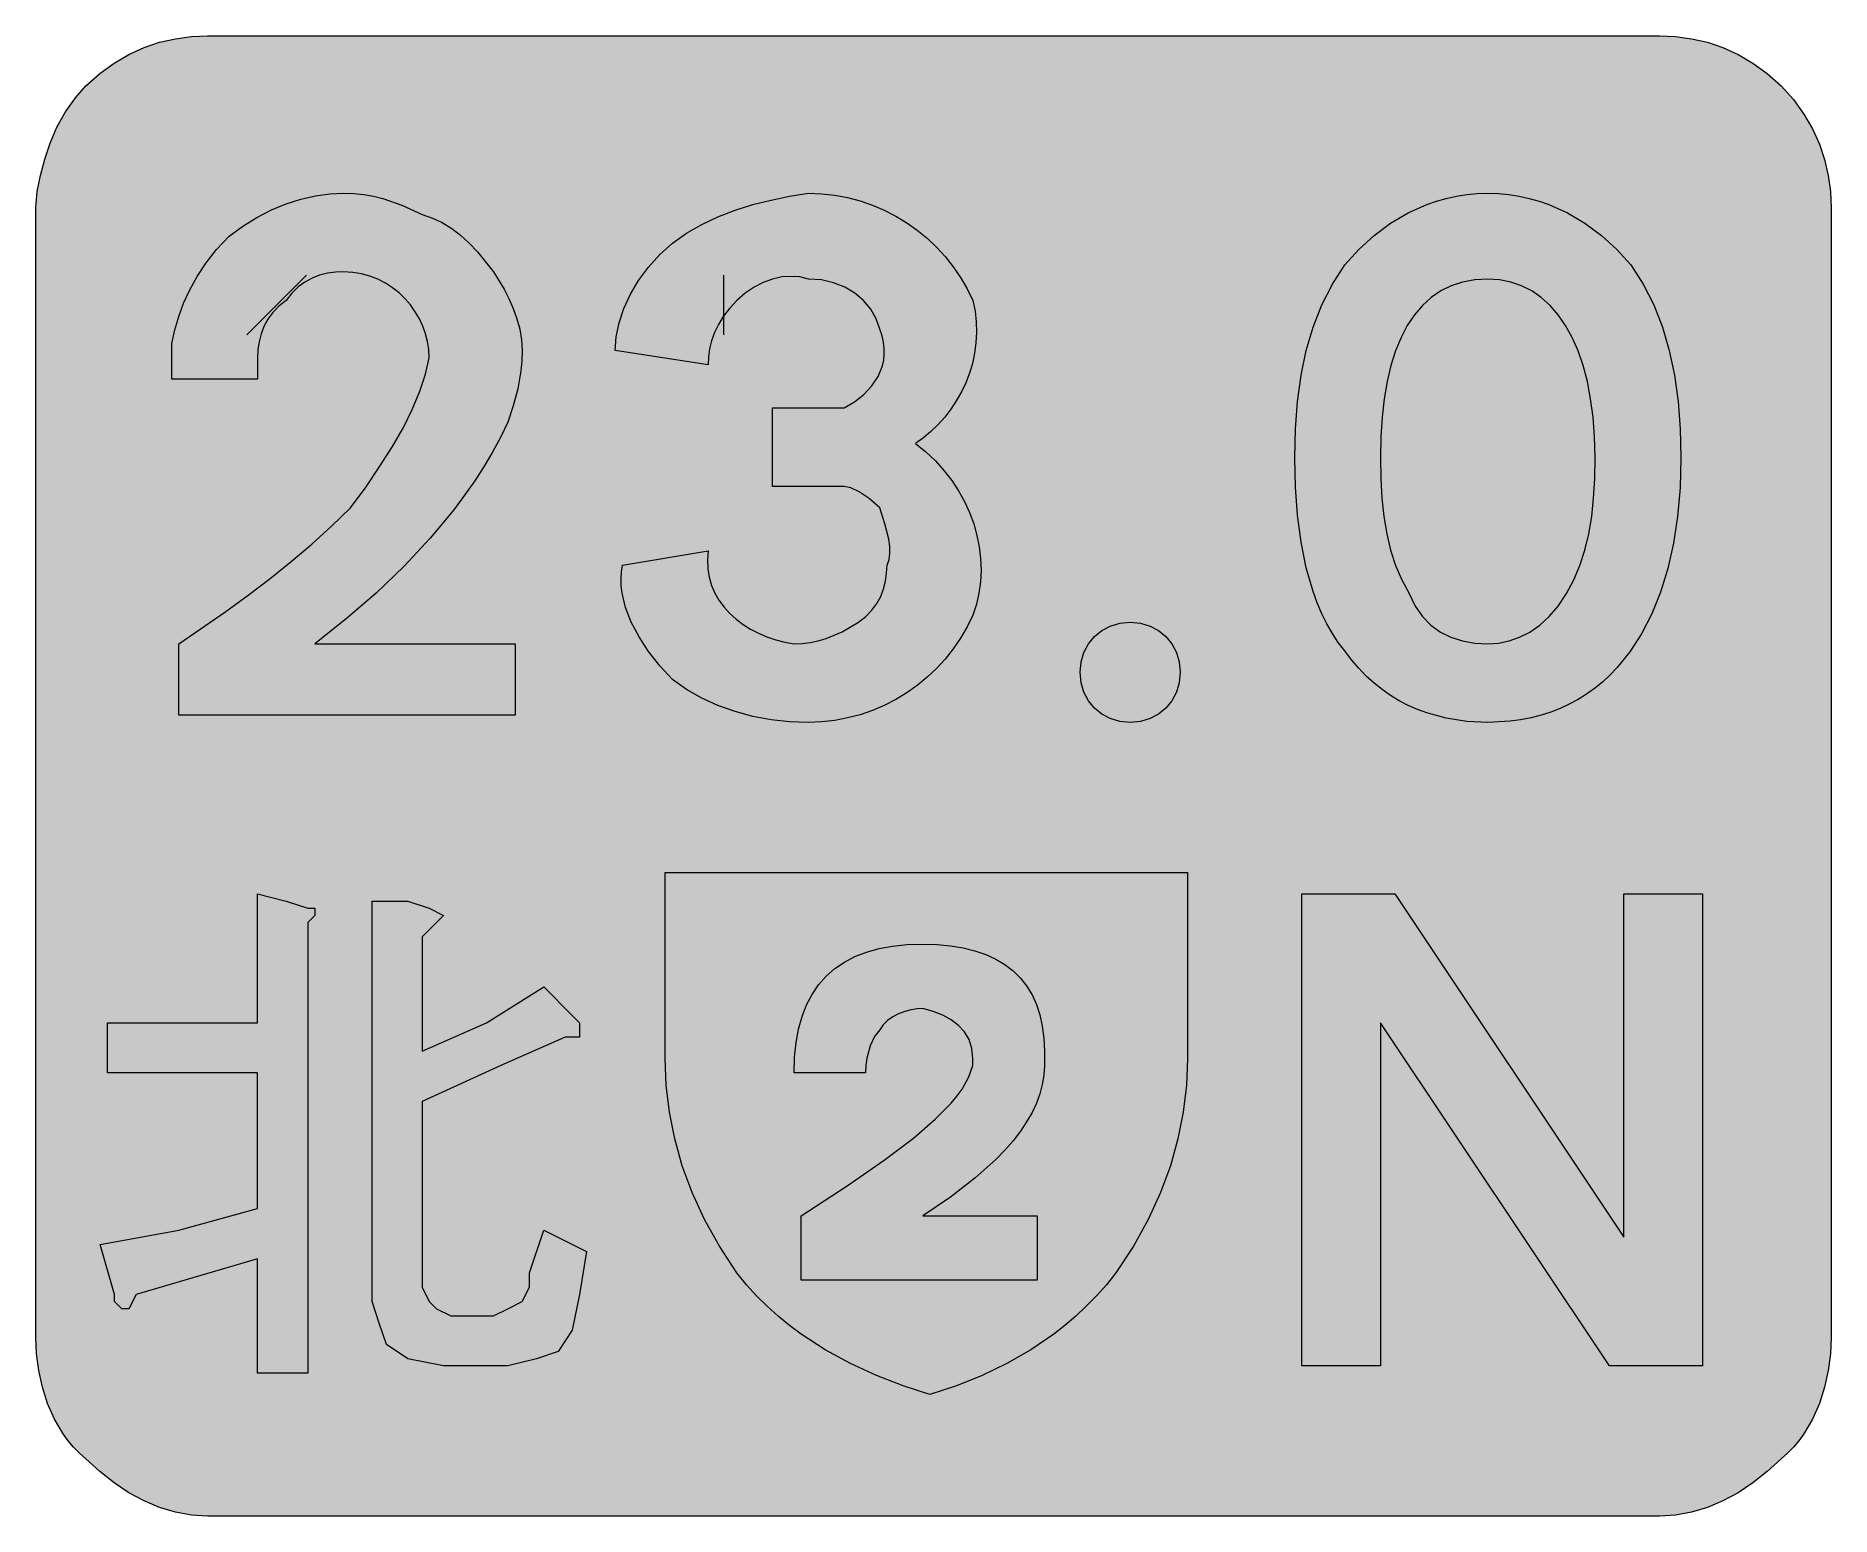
# Model space of a CAD drawing. Header units: metres. Extents: x 133 to 434, y 12 to 260.
import ezdxf

# ---------------------------------------------------------------- set-up
doc = ezdxf.new("R2010")
doc.units = ezdxf.units.M
for name, color, linetype, true_color in [('FILL_BLACK_000000', 7, 'Continuous', 0x000000), ('FILL_BLUE_0000FF', 7, 'Continuous', 0x0000ff), ('FILL_WHITE_FFFFFF', 7, 'Continuous', 0xffffff), ('FILL_YELLOW_FFFF00', 7, 'Continuous', 0xffff00), ('STROKE_WHITE_FFFFFF', 7, 'Continuous', 0xffffff)]:
    doc.layers.add(name, color=color, linetype=linetype, true_color=true_color)

msp = doc.modelspace()

# ---------------------------------------------------------------- hatches: boundary and pattern name
at = {"layer": 'FILL_BLACK_000000', "true_color": 0x000000}
h = msp.add_hatch(color=7, dxfattribs=at)
h.dxf.hatch_style = 1
h.paths.add_polyline_path([(301.05, 62.16), (301.05, 51.36), (261.45, 51.36), (261.45, 62.16), (269.18, 67.18), (275.4, 71.5), (280.27, 75.2), (283.95, 78.36), (286.62, 81.07), (287.63, 82.29), (288.45, 83.42), (289.6, 85.49), (290.25, 87.36), (290.25, 88.56), (290.09, 90.25), (289.61, 91.73), (288.86, 93.01), (287.85, 94.11), (286.62, 95.04), (285.19, 95.82), (283.59, 96.45), (281.85, 96.96), (280.9, 96.9), (279.88, 96.73), (278.83, 96.45), (277.8, 96.06), (276.82, 95.55), (275.94, 94.93), (275.21, 94.2), (274.65, 93.36), (273.77, 92.23), (273, 90.66), (272.46, 88.63), (272.3, 87.45), (272.25, 86.16), (260.25, 86.16), (260.33, 88.78), (260.59, 91.22), (261.01, 93.5), (261.6, 95.61), (262.36, 97.55), (263.29, 99.32), (264.38, 100.93), (265.65, 102.36), (267.08, 103.63), (268.69, 104.72), (270.46, 105.65), (272.4, 106.41), (274.51, 107), (276.79, 107.42), (279.23, 107.68), (281.85, 107.76), (284.25, 107.69), (286.52, 107.48), (288.63, 107.13), (290.61, 106.63), (292.43, 106), (294.11, 105.23), (295.63, 104.31), (297, 103.26), (298.22, 102.06), (299.28, 100.73), (300.18, 99.25), (300.92, 97.63), (301.5, 95.88), (301.91, 93.98), (302.17, 91.94), (302.25, 89.76), (302.25, 88.56), (302.25, 87.36), (302.17, 85.78), (301.91, 84.21), (301.5, 82.63), (300.92, 81.06), (300.18, 79.48), (299.28, 77.91), (298.22, 76.33), (297, 74.76), (295.63, 73.18), (294.11, 71.61), (290.61, 68.46), (286.52, 65.31), (281.85, 62.16), (301.05, 62.16)])
at = {"layer": 'FILL_BLUE_0000FF', "true_color": 0x0000ff}
h = msp.add_hatch(color=7, dxfattribs=at)
h.dxf.hatch_style = 1
h.paths.add_polyline_path([(405.45, 260.16), (408.15, 260.05), (410.83, 259.69), (413.49, 259.08), (416.1, 258.21), (418.66, 257.05), (421.14, 255.6), (423.55, 253.84), (425.85, 251.76), (427.93, 249.46), (429.69, 247.05), (431.14, 244.57), (432.3, 242.01), (433.17, 239.4), (433.78, 236.74), (434.14, 234.06), (434.25, 231.36), (434.25, 41.76), (434.14, 39.01), (433.78, 36.21), (433.17, 33.41), (432.3, 30.66), (431.14, 28.03), (429.69, 25.56), (428.85, 24.41), (427.93, 23.32), (426.93, 22.3), (425.85, 21.36), (423.55, 19.22), (421.14, 17.33), (418.66, 15.69), (416.1, 14.31), (413.49, 13.22), (410.83, 12.42), (408.15, 11.93), (405.45, 11.76), (161.85, 11.76), (159.15, 11.93), (156.47, 12.42), (153.81, 13.22), (151.2, 14.31), (148.64, 15.69), (146.16, 17.33), (143.75, 19.22), (141.45, 21.36), (140.37, 22.3), (139.37, 23.32), (138.45, 24.41), (137.61, 25.56), (136.16, 28.03), (135, 30.66), (134.13, 33.41), (133.52, 36.21), (133.16, 39.01), (133.05, 41.76), (133.05, 231.36), (133.26, 234.06), (133.8, 236.76), (134.57, 239.46), (135.45, 242.16), (136.56, 244.84), (138, 247.41), (139.67, 249.75), (141.45, 251.76), (143.75, 253.84), (146.16, 255.6), (148.64, 257.05), (151.2, 258.21), (153.81, 259.08), (156.47, 259.69), (159.15, 260.05), (161.85, 260.16), (405.45, 260.16)])
at = {"layer": 'FILL_WHITE_FFFFFF', "true_color": 0xffffff}
h = msp.add_hatch(color=7, dxfattribs=at)
h.dxf.hatch_style = 1
h.paths.add_polyline_path([(155.85, 202.56), (155.85, 208.56), (156.36, 210.81), (157.01, 213.06), (157.83, 215.31), (158.85, 217.56), (160.09, 219.81), (161.59, 222.06), (163.36, 224.31), (165.45, 226.56), (167.75, 228.25), (170.14, 229.71), (172.58, 230.95), (175.05, 231.96), (177.52, 232.75), (179.96, 233.31), (182.35, 233.65), (184.65, 233.76), (186.4, 233.7), (188.06, 233.53), (189.67, 233.25), (191.25, 232.86), (194.44, 231.73), (197.85, 230.16), (199.6, 229.6), (201.24, 228.83), (202.81, 227.86), (204.3, 226.71), (205.74, 225.39), (207.13, 223.92), (209.85, 220.56), (211.61, 217.65), (212.42, 216.07), (213.15, 214.41), (213.76, 212.7), (214.24, 210.94), (214.54, 209.16), (214.65, 207.36), (214.6, 205.61), (214.44, 203.97), (213.9, 200.91), (213.13, 198.08), (212.25, 195.36), (211.06, 192.89), (209.73, 190.41), (208.27, 187.95), (206.68, 185.5), (204.98, 183.06), (203.16, 180.64), (199.2, 175.86), (194.85, 171.2), (190.14, 166.67), (185.13, 162.32), (179.85, 158.16), (213.45, 158.16), (213.45, 146.16), (157.05, 146.16), (157.05, 158.16), (164.93, 163.58), (168.69, 166.32), (172.35, 169.11), (175.89, 171.95), (179.33, 174.87), (182.64, 177.86), (185.85, 180.96), (188.44, 184.5), (190.78, 187.93), (192.87, 191.25), (194.7, 194.46), (196.24, 197.55), (197.49, 200.53), (198.43, 203.4), (199.05, 206.16), (198.98, 207.51), (198.78, 208.85), (198.44, 210.16), (197.98, 211.45), (197.4, 212.69), (196.71, 213.88), (195.91, 215.01), (195, 216.06), (194, 217.03), (192.9, 217.9), (191.71, 218.67), (190.44, 219.32), (189.1, 219.85), (187.68, 220.24), (186.2, 220.48), (184.65, 220.56), (183.3, 220.5), (181.97, 220.32), (180.66, 219.99), (179.4, 219.51), (178.19, 218.86), (177.06, 218.03), (176, 217), (175.05, 215.76), (173.81, 214.81), (172.78, 213.75), (171.95, 212.62), (171.3, 211.41), (170.82, 210.15), (170.49, 208.84), (170.31, 207.51), (170.25, 206.16), (170.25, 202.56), (155.85, 202.56)])
h = msp.add_hatch(color=7, dxfattribs=at)
h.dxf.hatch_style = 1
h.paths.add_polyline_path([(256.65, 184.56), (256.65, 197.76), (266.25, 197.76), (267.45, 197.76), (268.65, 197.76), (270.38, 198.77), (271.95, 199.99), (273.29, 201.41), (274.35, 203.01), (275.07, 204.78), (275.29, 205.72), (275.4, 206.7), (275.4, 207.72), (275.28, 208.77), (275.03, 209.85), (274.65, 210.96), (274.04, 212.7), (273.11, 214.3), (271.91, 215.73), (270.45, 216.96), (268.77, 217.97), (266.89, 218.72), (264.84, 219.2), (262.65, 219.36), (261.25, 219.7), (259.76, 219.81), (258.22, 219.7), (256.65, 219.36), (255.08, 218.8), (253.54, 218.01), (252.05, 217), (250.65, 215.76), (249.41, 214.41), (248.38, 213.06), (247.55, 211.71), (246.9, 210.36), (246.42, 209.01), (246.09, 207.66), (245.91, 206.31), (245.85, 204.96), (230.25, 207.36), (230.42, 209.66), (230.91, 212.03), (231.71, 214.43), (232.8, 216.81), (234.18, 219.14), (235.82, 221.37), (237.71, 223.45), (239.85, 225.36), (242.21, 227.05), (244.76, 228.53), (247.49, 229.81), (250.35, 230.91), (253.33, 231.84), (256.39, 232.62), (259.5, 233.25), (262.65, 233.76), (264.88, 233.68), (267.08, 233.43), (269.24, 233.02), (271.35, 232.47), (273.4, 231.76), (275.39, 230.91), (277.31, 229.93), (279.15, 228.81), (280.91, 227.57), (282.57, 226.2), (284.14, 224.72), (285.6, 223.13), (286.95, 221.43), (288.18, 219.63), (289.28, 217.74), (290.25, 215.76), (290.62, 213.96), (290.82, 212.17), (290.87, 210.39), (290.78, 208.63), (290.54, 206.91), (290.17, 205.21), (289.67, 203.56), (289.05, 201.96), (288.32, 200.41), (287.48, 198.93), (286.55, 197.52), (285.53, 196.18), (284.42, 194.93), (283.23, 193.78), (281.97, 192.72), (280.65, 191.76), (282.38, 190.36), (283.97, 188.85), (285.41, 187.25), (286.71, 185.57), (287.86, 183.82), (288.86, 182.01), (289.7, 180.16), (290.4, 178.26), (290.94, 176.34), (291.33, 174.39), (291.55, 172.44), (291.62, 170.5), (291.52, 168.57), (291.26, 166.66), (290.84, 164.79), (290.25, 162.96), (289.28, 160.98), (288.18, 159.09), (286.95, 157.29), (285.6, 155.59), (284.14, 154), (282.57, 152.52), (280.91, 151.15), (279.15, 149.91), (277.31, 148.79), (275.39, 147.81), (273.4, 146.96), (271.35, 146.25), (269.24, 145.7), (267.08, 145.29), (264.88, 145.04), (262.65, 144.96), (259.5, 145.07), (256.39, 145.41), (253.33, 145.97), (250.35, 146.76), (247.49, 147.77), (244.76, 149.01), (242.21, 150.47), (239.85, 152.16), (237.72, 154.46), (235.84, 156.85), (234.24, 159.29), (232.95, 161.76), (232, 164.23), (231.41, 166.67), (231.27, 167.87), (231.22, 169.06), (231.28, 170.22), (231.45, 171.36), (245.85, 173.76), (245.72, 172.21), (245.78, 170.73), (246.01, 169.3), (246.41, 167.95), (246.97, 166.66), (247.66, 165.45), (248.5, 164.31), (249.45, 163.26), (250.52, 162.29), (251.69, 161.41), (252.95, 160.62), (254.29, 159.92), (255.7, 159.33), (257.17, 158.83), (258.69, 158.44), (260.25, 158.16), (261.6, 158.22), (262.95, 158.38), (264.3, 158.67), (265.65, 159.06), (267, 159.57), (268.35, 160.18), (271.05, 161.76), (272.29, 162.71), (273.32, 163.77), (274.15, 164.9), (274.8, 166.11), (275.28, 167.37), (275.61, 168.68), (275.79, 170.01), (275.85, 171.36), (276.19, 172.31), (276.34, 173.37), (276.31, 174.5), (276.15, 175.71), (275.51, 178.28), (274.65, 180.96), (272.87, 182.53), (271.2, 183.66), (269.76, 184.33), (268.65, 184.56), (256.65, 184.56)])
h = msp.add_hatch(color=7, dxfattribs=at)
h.dxf.hatch_style = 1
h.paths.add_polyline_path([(344.72, 198.81), (345.33, 203.2), (346.2, 207.36), (347.36, 211.3), (348.81, 215.01), (350.57, 218.5), (352.65, 221.76), (355.01, 224.34), (357.58, 226.67), (360.35, 228.72), (363.3, 230.46), (366.42, 231.86), (368.04, 232.43), (369.69, 232.9), (371.38, 233.27), (373.11, 233.54), (374.86, 233.7), (376.65, 233.76), (378.44, 233.7), (380.19, 233.54), (381.92, 233.27), (383.61, 232.9), (385.26, 232.43), (386.88, 231.86), (390, 230.46), (392.95, 228.72), (395.72, 226.67), (398.29, 224.34), (400.65, 221.76), (402.73, 218.5), (404.49, 215.01), (405.94, 211.3), (407.1, 207.36), (407.97, 203.2), (408.58, 198.81), (408.94, 194.2), (409.05, 189.36), (408.91, 184.31), (408.49, 179.53), (407.81, 175.01), (406.86, 170.78), (405.64, 166.83), (404.18, 163.18), (402.46, 159.84), (400.5, 156.81), (398.3, 154.1), (397.11, 152.88), (395.87, 151.73), (394.56, 150.67), (393.2, 149.7), (391.79, 148.81), (390.32, 148.02), (388.79, 147.31), (387.22, 146.69), (385.58, 146.17), (383.9, 145.74), (382.16, 145.4), (380.38, 145.16), (376.65, 144.96), (373.11, 145.13), (369.69, 145.65), (366.42, 146.54), (364.84, 147.13), (363.3, 147.81), (361.8, 148.59), (360.35, 149.47), (358.94, 150.45), (357.58, 151.54), (356.27, 152.73), (355.01, 154.03), (353.8, 155.44), (352.65, 156.96), (351.57, 158.37), (350.57, 159.88), (349.65, 161.49), (348.81, 163.2), (348.04, 165.01), (347.36, 166.9), (346.2, 170.91), (345.33, 175.21), (344.72, 179.74), (344.36, 184.47), (344.25, 189.36), (344.36, 194.2), (344.72, 198.81)])
h.paths.add_polyline_path([(380.23, 158.63), (381.99, 159.24), (383.7, 160.11), (385.36, 161.27), (386.94, 162.72), (388.45, 164.48), (389.85, 166.56), (391.09, 168.87), (392.12, 171.3), (392.95, 173.88), (393.6, 176.61), (394.08, 179.51), (394.41, 182.59), (394.59, 185.87), (394.65, 189.36), (394.57, 192.86), (394.32, 196.16), (393.91, 199.26), (393.36, 202.15), (392.65, 204.83), (391.8, 207.29), (390.82, 209.54), (389.7, 211.56), (388.46, 213.36), (387.09, 214.93), (385.61, 216.27), (384.02, 217.37), (382.32, 218.24), (380.52, 218.86), (378.63, 219.23), (376.65, 219.36), (374.47, 219.23), (372.43, 218.86), (370.53, 218.24), (368.78, 217.37), (367.16, 216.27), (365.68, 214.93), (364.35, 213.36), (363.15, 211.56), (362.1, 209.54), (361.18, 207.29), (360.41, 204.83), (359.78, 202.15), (359.28, 199.26), (358.93, 196.16), (358.72, 192.86), (358.65, 189.36), (358.71, 185.87), (358.89, 182.59), (359.22, 179.51), (359.7, 176.61), (360.35, 173.88), (361.18, 171.3), (362.21, 168.87), (363.45, 166.56), (364.46, 164.48), (365.68, 162.72), (367.1, 161.27), (368.7, 160.11), (370.47, 159.24), (372.39, 158.63), (374.46, 158.27), (376.65, 158.16), (378.45, 158.27), (380.23, 158.63)], flags=16)
h = msp.add_hatch(color=7, dxfattribs=at)
h.dxf.hatch_style = 1
h.paths.add_polyline_path([(324.89, 151.62), (324.41, 150.02), (323.66, 148.59), (322.65, 147.36), (321.42, 146.35), (319.99, 145.6), (318.39, 145.12), (316.65, 144.96), (314.91, 145.12), (313.31, 145.6), (311.88, 146.35), (310.65, 147.36), (309.64, 148.59), (308.89, 150.02), (308.41, 151.62), (308.25, 153.36), (308.41, 155.1), (308.89, 156.7), (309.64, 158.13), (310.65, 159.36), (311.88, 160.37), (313.31, 161.12), (314.91, 161.6), (316.65, 161.76), (318.39, 161.6), (319.99, 161.12), (321.42, 160.37), (322.65, 159.36), (323.66, 158.13), (324.41, 156.7), (324.89, 155.1), (325.05, 153.36), (324.89, 151.62)])
h = msp.add_hatch(color=7, dxfattribs=at)
h.dxf.hatch_style = 1
h.paths.add_polyline_path([(170.25, 94.56), (170.25, 116.16), (175.05, 114.96), (178.65, 113.76), (179.85, 113.76), (179.85, 112.56), (178.65, 111.36), (178.65, 35.76), (170.25, 35.76), (170.25, 54.96), (149.85, 48.96), (148.65, 46.56), (147.45, 46.56), (146.25, 47.76), (146.25, 48.96), (143.85, 57.36), (157.05, 59.76), (170.25, 63.36), (170.25, 86.16), (145.05, 86.16), (145.05, 94.56), (170.25, 94.56)])
h = msp.add_hatch(color=7, dxfattribs=at)
h.dxf.hatch_style = 1
h.paths.add_polyline_path([(195.45, 114.96), (199.05, 113.76), (201.45, 112.56), (200.25, 111.36), (197.85, 108.96), (197.85, 89.76), (208.65, 94.56), (218.25, 100.56), (223.05, 95.76), (224.25, 94.56), (224.25, 92.16), (223.05, 92.16), (221.85, 92.16), (211.05, 87.36), (197.85, 81.36), (197.85, 52.56), (197.85, 50.16), (199.05, 47.76), (200.25, 46.56), (202.65, 45.36), (209.85, 45.36), (212.25, 46.56), (214.65, 47.76), (215.85, 50.16), (215.85, 52.56), (218.25, 59.76), (225.45, 56.16), (224.25, 48.96), (223.05, 42.96), (220.65, 39.36), (217.05, 38.16), (212.25, 36.96), (201.45, 36.96), (195.45, 38.16), (191.85, 40.56), (190.65, 44.16), (189.45, 47.76), (189.45, 114.96), (195.45, 114.96)])
h = msp.add_hatch(color=7, dxfattribs=at)
h.dxf.hatch_style = 1
h.paths.add_polyline_path([(358.65, 94.56), (358.65, 36.96), (345.45, 36.96), (345.45, 116.16), (361.05, 116.16), (399.45, 58.56), (399.45, 116.16), (412.65, 116.16), (412.65, 36.96), (397.05, 36.96), (358.65, 94.56)])
at = {"layer": 'FILL_YELLOW_FFFF00', "true_color": 0xffff00}
h = msp.add_hatch(color=7, dxfattribs=at)
h.dxf.hatch_style = 1
h.paths.add_polyline_path([(278.56, 33.63), (274.11, 35.35), (269.74, 37.35), (265.5, 39.66), (261.43, 42.31), (259.47, 43.77), (257.57, 45.32), (255.73, 46.98), (253.96, 48.73), (252.27, 50.59), (250.65, 52.56), (247.72, 57.06), (245.23, 61.56), (243.16, 66.06), (241.5, 70.56), (240.23, 75.06), (239.34, 79.56), (238.82, 84.06), (238.65, 88.56), (238.65, 119.76), (326.25, 119.76), (326.25, 88.56), (326.08, 84.06), (325.56, 79.56), (324.67, 75.06), (323.4, 70.56), (321.74, 66.06), (319.67, 61.56), (317.18, 57.06), (314.25, 52.56), (312.65, 50.59), (310.99, 48.73), (309.28, 46.98), (307.52, 45.32), (305.71, 43.77), (303.85, 42.31), (300, 39.66), (295.98, 37.35), (291.81, 35.35), (287.49, 33.63), (283.05, 32.16), (278.56, 33.63)])

# ---------------------------------------------------------------- linework, layer by layer
at = {"layer": 'FILL_BLACK_000000', "lineweight": 0, "true_color": 0x000000}
msp.add_lwpolyline([(301.05, 62.16), (301.05, 51.36), (261.45, 51.36), (261.45, 62.16), (269.18, 67.18), (275.4, 71.5), (280.27, 75.2), (283.95, 78.36), (286.62, 81.07), (287.63, 82.29), (288.45, 83.42), (289.6, 85.49), (290.25, 87.36), (290.25, 88.56), (290.09, 90.25), (289.61, 91.73), (288.86, 93.01), (287.85, 94.11), (286.62, 95.04), (285.19, 95.82), (283.59, 96.45), (281.85, 96.96), (280.9, 96.9), (279.88, 96.73), (278.83, 96.45), (277.8, 96.06), (276.82, 95.55), (275.94, 94.93), (275.21, 94.2), (274.65, 93.36), (273.77, 92.23), (273, 90.66), (272.46, 88.63), (272.3, 87.45), (272.25, 86.16), (260.25, 86.16), (260.33, 88.78), (260.59, 91.22), (261.01, 93.5), (261.6, 95.61), (262.36, 97.55), (263.29, 99.32), (264.38, 100.93), (265.65, 102.36), (267.08, 103.63), (268.69, 104.72), (270.46, 105.65), (272.4, 106.41), (274.51, 107), (276.79, 107.42), (279.23, 107.68), (281.85, 107.76), (284.25, 107.69), (286.52, 107.48), (288.63, 107.13), (290.61, 106.63), (292.43, 106), (294.11, 105.23), (295.63, 104.31), (297, 103.26), (298.22, 102.06), (299.28, 100.73), (300.18, 99.25), (300.92, 97.63), (301.5, 95.88), (301.91, 93.98), (302.17, 91.94), (302.25, 89.76), (302.25, 88.56), (302.25, 87.36), (302.17, 85.78), (301.91, 84.21), (301.5, 82.63), (300.92, 81.06), (300.18, 79.48), (299.28, 77.91), (298.22, 76.33), (297, 74.76), (295.63, 73.18), (294.11, 71.61), (290.61, 68.46), (286.52, 65.31), (281.85, 62.16)], close=True, dxfattribs=at)
at = {"layer": 'FILL_BLUE_0000FF', "lineweight": 0, "true_color": 0x0000ff}
msp.add_lwpolyline([(405.45, 260.16), (408.15, 260.05), (410.83, 259.69), (413.49, 259.08), (416.1, 258.21), (418.66, 257.05), (421.14, 255.6), (423.55, 253.84), (425.85, 251.76), (427.93, 249.46), (429.69, 247.05), (431.14, 244.57), (432.3, 242.01), (433.17, 239.4), (433.78, 236.74), (434.14, 234.06), (434.25, 231.36), (434.25, 41.76), (434.14, 39.01), (433.78, 36.21), (433.17, 33.41), (432.3, 30.66), (431.14, 28.03), (429.69, 25.56), (428.85, 24.41), (427.93, 23.32), (426.93, 22.3), (425.85, 21.36), (423.55, 19.22), (421.14, 17.33), (418.66, 15.69), (416.1, 14.31), (413.49, 13.22), (410.83, 12.42), (408.15, 11.93), (405.45, 11.76), (161.85, 11.76), (159.15, 11.93), (156.47, 12.42), (153.81, 13.22), (151.2, 14.31), (148.64, 15.69), (146.16, 17.33), (143.75, 19.22), (141.45, 21.36), (140.37, 22.3), (139.37, 23.32), (138.45, 24.41), (137.61, 25.56), (136.16, 28.03), (135, 30.66), (134.13, 33.41), (133.52, 36.21), (133.16, 39.01), (133.05, 41.76), (133.05, 231.36), (133.26, 234.06), (133.8, 236.76), (134.57, 239.46), (135.45, 242.16), (136.56, 244.84), (138, 247.41), (139.67, 249.75), (141.45, 251.76), (143.75, 253.84), (146.16, 255.6), (148.64, 257.05), (151.2, 258.21), (153.81, 259.08), (156.47, 259.69), (159.15, 260.05), (161.85, 260.16)], close=True, dxfattribs=at)
at = {"layer": 'FILL_WHITE_FFFFFF', "lineweight": 0, "true_color": 0xffffff}
for points in [[(155.85, 202.56), (155.85, 208.56), (156.36, 210.81), (157.01, 213.06), (157.83, 215.31), (158.85, 217.56), (160.09, 219.81), (161.59, 222.06), (163.36, 224.31), (165.45, 226.56), (167.75, 228.25), (170.14, 229.71), (172.58, 230.95), (175.05, 231.96), (177.52, 232.75), (179.96, 233.31), (182.35, 233.65), (184.65, 233.76), (186.4, 233.7), (188.06, 233.53), (189.67, 233.25), (191.25, 232.86), (194.44, 231.73), (197.85, 230.16), (199.6, 229.6), (201.24, 228.83), (202.81, 227.86), (204.3, 226.71), (205.74, 225.39), (207.13, 223.92), (209.85, 220.56), (211.61, 217.65), (212.42, 216.07), (213.15, 214.41), (213.76, 212.7), (214.24, 210.94), (214.54, 209.16), (214.65, 207.36), (214.6, 205.61), (214.44, 203.97), (213.9, 200.91), (213.13, 198.08), (212.25, 195.36), (211.06, 192.89), (209.73, 190.41), (208.27, 187.95), (206.68, 185.5), (204.98, 183.06), (203.16, 180.64), (199.2, 175.86), (194.85, 171.2), (190.14, 166.67), (185.13, 162.32), (179.85, 158.16), (213.45, 158.16), (213.45, 146.16), (157.05, 146.16), (157.05, 158.16), (164.93, 163.58), (168.69, 166.32), (172.35, 169.11), (175.89, 171.95), (179.33, 174.87), (182.64, 177.86), (185.85, 180.96), (188.44, 184.5), (190.78, 187.93), (192.87, 191.25), (194.7, 194.46), (196.24, 197.55), (197.49, 200.53), (198.43, 203.4), (199.05, 206.16), (198.98, 207.51), (198.78, 208.85), (198.44, 210.16), (197.98, 211.45), (197.4, 212.69), (196.71, 213.88), (195.91, 215.01), (195, 216.06), (194, 217.03), (192.9, 217.9), (191.71, 218.67), (190.44, 219.32), (189.1, 219.85), (187.68, 220.24), (186.2, 220.48), (184.65, 220.56), (183.3, 220.5), (181.97, 220.32), (180.66, 219.99), (179.4, 219.51), (178.19, 218.86), (177.06, 218.03), (176, 217), (175.05, 215.76), (173.81, 214.81), (172.78, 213.75), (171.95, 212.62), (171.3, 211.41), (170.82, 210.15), (170.49, 208.84), (170.31, 207.51), (170.25, 206.16), (170.25, 202.56)], [(256.65, 184.56), (256.65, 197.76), (266.25, 197.76), (267.45, 197.76), (268.65, 197.76), (270.38, 198.77), (271.95, 199.99), (273.29, 201.41), (274.35, 203.01), (275.07, 204.78), (275.29, 205.72), (275.4, 206.7), (275.4, 207.72), (275.28, 208.77), (275.03, 209.85), (274.65, 210.96), (274.04, 212.7), (273.11, 214.3), (271.91, 215.73), (270.45, 216.96), (268.77, 217.97), (266.89, 218.72), (264.84, 219.2), (262.65, 219.36), (261.25, 219.7), (259.76, 219.81), (258.22, 219.7), (256.65, 219.36), (255.08, 218.8), (253.54, 218.01), (252.05, 217), (250.65, 215.76), (249.41, 214.41), (248.38, 213.06), (247.55, 211.71), (246.9, 210.36), (246.42, 209.01), (246.09, 207.66), (245.91, 206.31), (245.85, 204.96), (230.25, 207.36), (230.42, 209.66), (230.91, 212.03), (231.71, 214.43), (232.8, 216.81), (234.18, 219.14), (235.82, 221.37), (237.71, 223.45), (239.85, 225.36), (242.21, 227.05), (244.76, 228.53), (247.49, 229.81), (250.35, 230.91), (253.33, 231.84), (256.39, 232.62), (259.5, 233.25), (262.65, 233.76), (264.88, 233.68), (267.08, 233.43), (269.24, 233.02), (271.35, 232.47), (273.4, 231.76), (275.39, 230.91), (277.31, 229.93), (279.15, 228.81), (280.91, 227.57), (282.57, 226.2), (284.14, 224.72), (285.6, 223.13), (286.95, 221.43), (288.18, 219.63), (289.28, 217.74), (290.25, 215.76), (290.62, 213.96), (290.82, 212.17), (290.87, 210.39), (290.78, 208.63), (290.54, 206.91), (290.17, 205.21), (289.67, 203.56), (289.05, 201.96), (288.32, 200.41), (287.48, 198.93), (286.55, 197.52), (285.53, 196.18), (284.42, 194.93), (283.23, 193.78), (281.97, 192.72), (280.65, 191.76), (282.38, 190.36), (283.97, 188.85), (285.41, 187.25), (286.71, 185.57), (287.86, 183.82), (288.86, 182.01), (289.7, 180.16), (290.4, 178.26), (290.94, 176.34), (291.33, 174.39), (291.55, 172.44), (291.62, 170.5), (291.52, 168.57), (291.26, 166.66), (290.84, 164.79), (290.25, 162.96), (289.28, 160.98), (288.18, 159.09), (286.95, 157.29), (285.6, 155.59), (284.14, 154), (282.57, 152.52), (280.91, 151.15), (279.15, 149.91), (277.31, 148.79), (275.39, 147.81), (273.4, 146.96), (271.35, 146.25), (269.24, 145.7), (267.08, 145.29), (264.88, 145.04), (262.65, 144.96), (259.5, 145.07), (256.39, 145.41), (253.33, 145.97), (250.35, 146.76), (247.49, 147.77), (244.76, 149.01), (242.21, 150.47), (239.85, 152.16), (237.72, 154.46), (235.84, 156.85), (234.24, 159.29), (232.95, 161.76), (232, 164.23), (231.41, 166.67), (231.27, 167.87), (231.22, 169.06), (231.28, 170.22), (231.45, 171.36), (245.85, 173.76), (245.72, 172.21), (245.78, 170.73), (246.01, 169.3), (246.41, 167.95), (246.97, 166.66), (247.66, 165.45), (248.5, 164.31), (249.45, 163.26), (250.52, 162.29), (251.69, 161.41), (252.95, 160.62), (254.29, 159.92), (255.7, 159.33), (257.17, 158.83), (258.69, 158.44), (260.25, 158.16), (261.6, 158.22), (262.95, 158.38), (264.3, 158.67), (265.65, 159.06), (267, 159.57), (268.35, 160.18), (271.05, 161.76), (272.29, 162.71), (273.32, 163.77), (274.15, 164.9), (274.8, 166.11), (275.28, 167.37), (275.61, 168.68), (275.79, 170.01), (275.85, 171.36), (276.19, 172.31), (276.34, 173.37), (276.31, 174.5), (276.15, 175.71), (275.51, 178.28), (274.65, 180.96), (272.87, 182.53), (271.2, 183.66), (269.76, 184.33), (268.65, 184.56)], [(344.72, 198.81), (345.33, 203.2), (346.2, 207.36), (347.36, 211.3), (348.81, 215.01), (350.57, 218.5), (352.65, 221.76), (355.01, 224.34), (357.58, 226.67), (360.35, 228.72), (363.3, 230.46), (366.42, 231.86), (368.04, 232.43), (369.69, 232.9), (371.38, 233.27), (373.11, 233.54), (374.86, 233.7), (376.65, 233.76), (378.44, 233.7), (380.19, 233.54), (381.92, 233.27), (383.61, 232.9), (385.26, 232.43), (386.88, 231.86), (390, 230.46), (392.95, 228.72), (395.72, 226.67), (398.29, 224.34), (400.65, 221.76), (402.73, 218.5), (404.49, 215.01), (405.94, 211.3), (407.1, 207.36), (407.97, 203.2), (408.58, 198.81), (408.94, 194.2), (409.05, 189.36), (408.91, 184.31), (408.49, 179.53), (407.81, 175.01), (406.86, 170.78), (405.64, 166.83), (404.18, 163.18), (402.46, 159.84), (400.5, 156.81), (398.3, 154.1), (397.11, 152.88), (395.87, 151.73), (394.56, 150.67), (393.2, 149.7), (391.79, 148.81), (390.32, 148.02), (388.79, 147.31), (387.22, 146.69), (385.58, 146.17), (383.9, 145.74), (382.16, 145.4), (380.38, 145.16), (376.65, 144.96), (373.11, 145.13), (369.69, 145.65), (366.42, 146.54), (364.84, 147.13), (363.3, 147.81), (361.8, 148.59), (360.35, 149.47), (358.94, 150.45), (357.58, 151.54), (356.27, 152.73), (355.01, 154.03), (353.8, 155.44), (352.65, 156.96), (351.57, 158.37), (350.57, 159.88), (349.65, 161.49), (348.81, 163.2), (348.04, 165.01), (347.36, 166.9), (346.2, 170.91), (345.33, 175.21), (344.72, 179.74), (344.36, 184.47), (344.25, 189.36), (344.36, 194.2)], [(380.23, 158.63), (381.99, 159.24), (383.7, 160.11), (385.36, 161.27), (386.94, 162.72), (388.45, 164.48), (389.85, 166.56), (391.09, 168.87), (392.12, 171.3), (392.95, 173.88), (393.6, 176.61), (394.08, 179.51), (394.41, 182.59), (394.59, 185.87), (394.65, 189.36), (394.57, 192.86), (394.32, 196.16), (393.91, 199.26), (393.36, 202.15), (392.65, 204.83), (391.8, 207.29), (390.82, 209.54), (389.7, 211.56), (388.46, 213.36), (387.09, 214.93), (385.61, 216.27), (384.02, 217.37), (382.32, 218.24), (380.52, 218.86), (378.63, 219.23), (376.65, 219.36), (374.47, 219.23), (372.43, 218.86), (370.53, 218.24), (368.78, 217.37), (367.16, 216.27), (365.68, 214.93), (364.35, 213.36), (363.15, 211.56), (362.1, 209.54), (361.18, 207.29), (360.41, 204.83), (359.78, 202.15), (359.28, 199.26), (358.93, 196.16), (358.72, 192.86), (358.65, 189.36), (358.71, 185.87), (358.89, 182.59), (359.22, 179.51), (359.7, 176.61), (360.35, 173.88), (361.18, 171.3), (362.21, 168.87), (363.45, 166.56), (364.46, 164.48), (365.68, 162.72), (367.1, 161.27), (368.7, 160.11), (370.47, 159.24), (372.39, 158.63), (374.46, 158.27), (376.65, 158.16), (378.45, 158.27)], [(324.89, 151.62), (324.41, 150.02), (323.66, 148.59), (322.65, 147.36), (321.42, 146.35), (319.99, 145.6), (318.39, 145.12), (316.65, 144.96), (314.91, 145.12), (313.31, 145.6), (311.88, 146.35), (310.65, 147.36), (309.64, 148.59), (308.89, 150.02), (308.41, 151.62), (308.25, 153.36), (308.41, 155.1), (308.89, 156.7), (309.64, 158.13), (310.65, 159.36), (311.88, 160.37), (313.31, 161.12), (314.91, 161.6), (316.65, 161.76), (318.39, 161.6), (319.99, 161.12), (321.42, 160.37), (322.65, 159.36), (323.66, 158.13), (324.41, 156.7), (324.89, 155.1), (325.05, 153.36)], [(170.25, 94.56), (170.25, 116.16), (175.05, 114.96), (178.65, 113.76), (179.85, 113.76), (179.85, 112.56), (178.65, 111.36), (178.65, 35.76), (170.25, 35.76), (170.25, 54.96), (149.85, 48.96), (148.65, 46.56), (147.45, 46.56), (146.25, 47.76), (146.25, 48.96), (143.85, 57.36), (157.05, 59.76), (170.25, 63.36), (170.25, 86.16), (145.05, 86.16), (145.05, 94.56)], [(195.45, 114.96), (199.05, 113.76), (201.45, 112.56), (200.25, 111.36), (197.85, 108.96), (197.85, 89.76), (208.65, 94.56), (218.25, 100.56), (223.05, 95.76), (224.25, 94.56), (224.25, 92.16), (223.05, 92.16), (221.85, 92.16), (211.05, 87.36), (197.85, 81.36), (197.85, 52.56), (197.85, 50.16), (199.05, 47.76), (200.25, 46.56), (202.65, 45.36), (209.85, 45.36), (212.25, 46.56), (214.65, 47.76), (215.85, 50.16), (215.85, 52.56), (218.25, 59.76), (225.45, 56.16), (224.25, 48.96), (223.05, 42.96), (220.65, 39.36), (217.05, 38.16), (212.25, 36.96), (201.45, 36.96), (195.45, 38.16), (191.85, 40.56), (190.65, 44.16), (189.45, 47.76), (189.45, 114.96)], [(358.65, 94.56), (358.65, 36.96), (345.45, 36.96), (345.45, 116.16), (361.05, 116.16), (399.45, 58.56), (399.45, 116.16), (412.65, 116.16), (412.65, 36.96), (397.05, 36.96)]]:
    msp.add_lwpolyline(points, close=True, dxfattribs=at)
at = {"layer": 'FILL_YELLOW_FFFF00', "lineweight": 0, "true_color": 0xffff00}
msp.add_lwpolyline([(278.56, 33.63), (274.11, 35.35), (269.74, 37.35), (265.5, 39.66), (261.43, 42.31), (259.47, 43.77), (257.57, 45.32), (255.73, 46.98), (253.96, 48.73), (252.27, 50.59), (250.65, 52.56), (247.72, 57.06), (245.23, 61.56), (243.16, 66.06), (241.5, 70.56), (240.23, 75.06), (239.34, 79.56), (238.82, 84.06), (238.65, 88.56), (238.65, 119.76), (326.25, 119.76), (326.25, 88.56), (326.08, 84.06), (325.56, 79.56), (324.67, 75.06), (323.4, 70.56), (321.74, 66.06), (319.67, 61.56), (317.18, 57.06), (314.25, 52.56), (312.65, 50.59), (310.99, 48.73), (309.28, 46.98), (307.52, 45.32), (305.71, 43.77), (303.85, 42.31), (300, 39.66), (295.98, 37.35), (291.81, 35.35), (287.49, 33.63), (283.05, 32.16)], close=True, dxfattribs=at)
at = {"layer": 'STROKE_WHITE_FFFFFF', "lineweight": 0, "true_color": 0xffffff}
for points in [[(168.45, 210), (178.45, 220)], [(248.45, 210), (248.45, 220)], [(348.45, 190), (348.45, 190)], [(348.45, 190), (348.45, 190)], [(348.45, 190), (348.45, 190)], [(348.45, 190), (348.45, 190)], [(348.45, 190), (348.45, 190)], [(344.25, 189.36), (344.25, 189.36)], [(268.45, 180), (268.45, 180)]]:
    msp.add_lwpolyline(points, dxfattribs=at)

doc.saveas('drawing.dxf')
